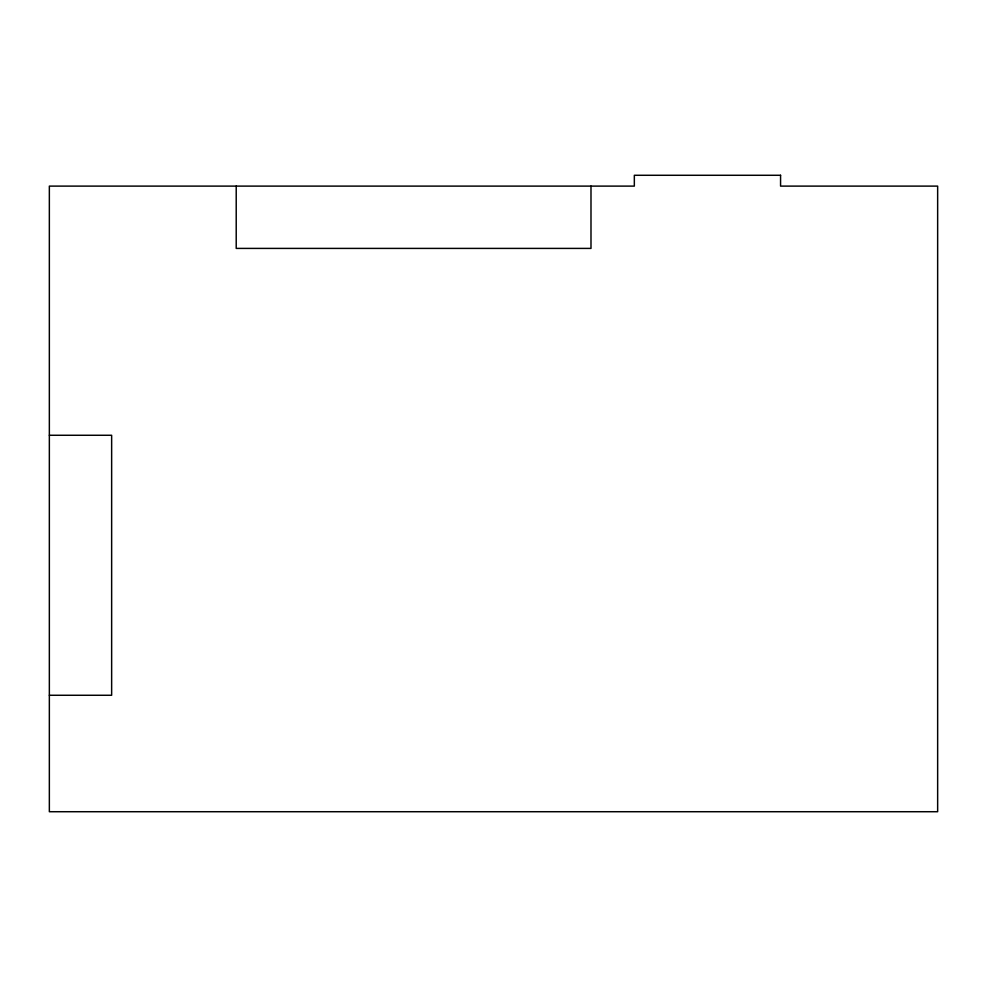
<?xml version="1.0" encoding="UTF-8"?>
<svg xmlns="http://www.w3.org/2000/svg" width="987" height="987" viewBox="0 0 987 987"><rect width="100%" height="100%" fill="white"/><g stroke="black" fill="none" stroke-linecap="round" stroke-linejoin="round"><path stroke-width="1.48" d="M49.35 435.267L111.642 435.267L111.642 695.267L49.35 695.267M590.991 186.111L590.991 248.403L236.214 248.403L236.214 186.111M780.569 175.279L634.333 175.279L634.333 186.111L49.35 186.111L49.35 811.721L937.65 811.721L937.65 186.111L780.569 186.111L780.569 175.279"/></g></svg>
